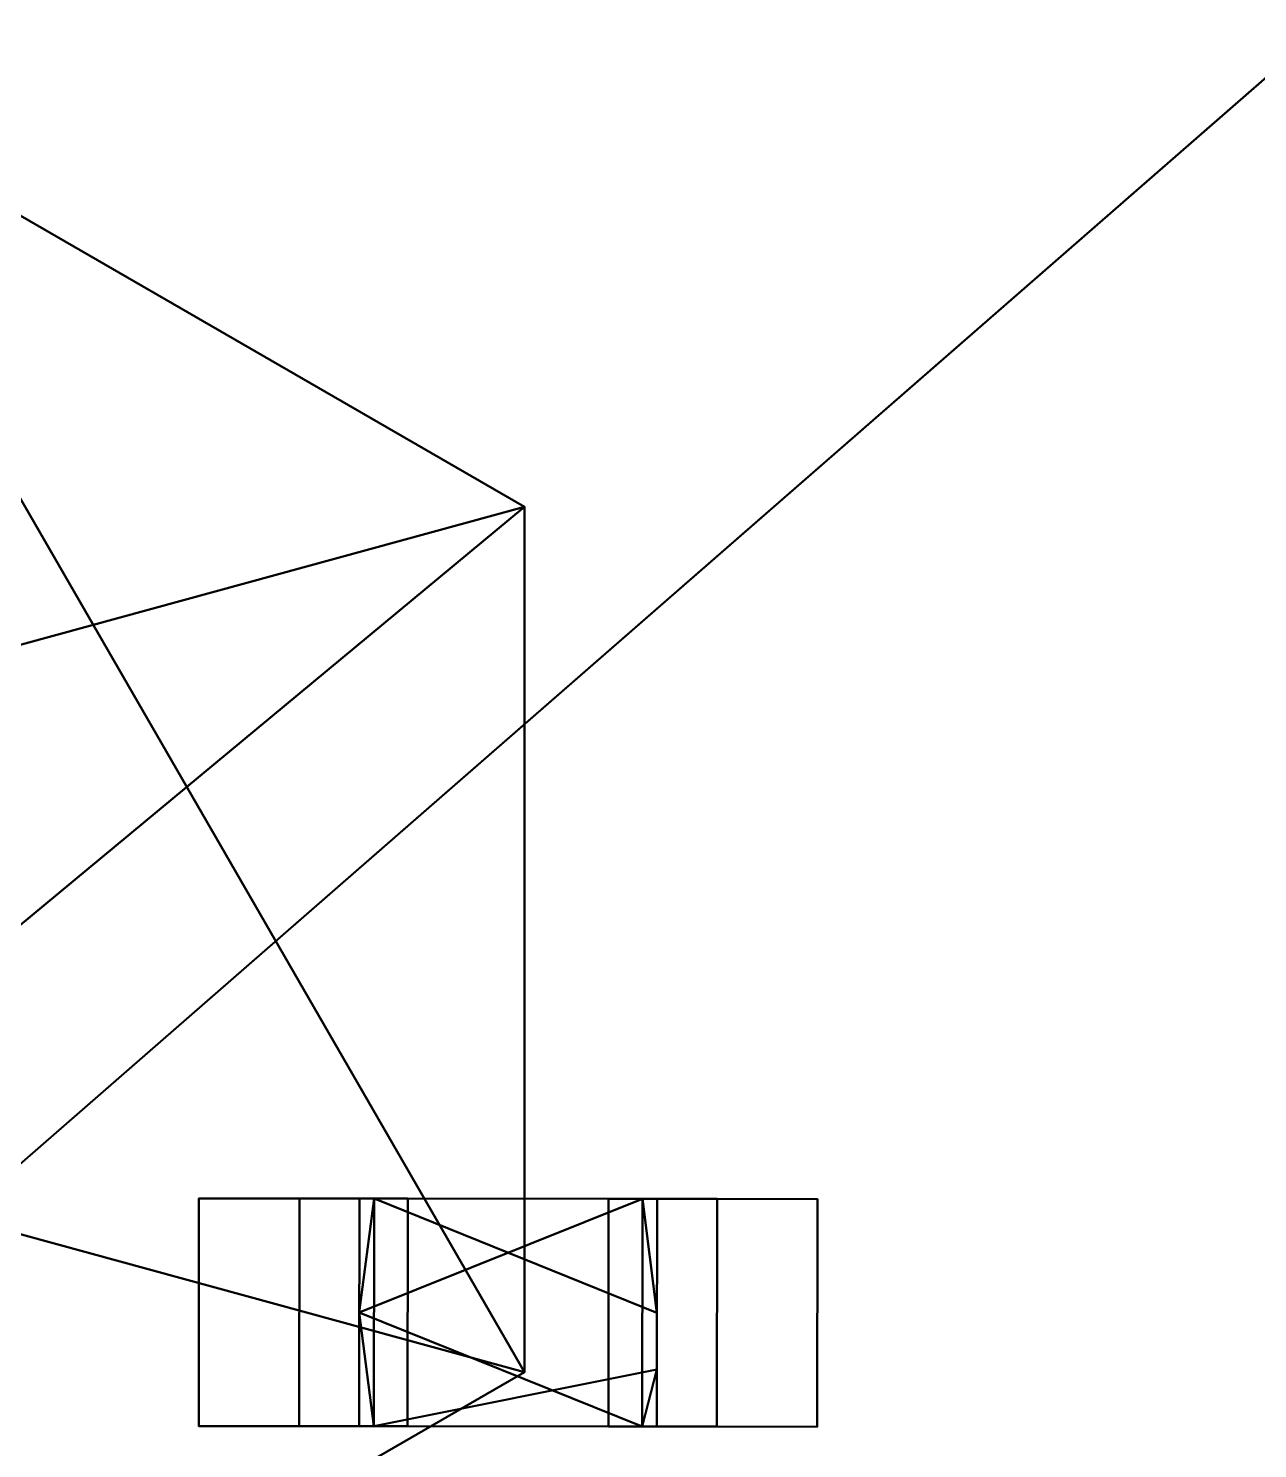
# Model space of a CAD drawing. Header units: millimetres. Extents: x -225 to 2025, y -202 to 200.
# Drawn here: x 254.26 to 281.25, y -173.98 to -142.79 of the extents above; entities that cross this region are included whole.
import ezdxf

# ---------------------------------------------------------------- set-up
doc = ezdxf.new("R2010")
doc.units = ezdxf.units.MM
doc.layers.add('I-FURN-PNLS', color=7, linetype='Continuous', lineweight=40)

msp = doc.modelspace()

# ---------------------------------------------------------------- meshes
at = {"layer": 'I-FURN-PNLS', "color": 7, "true_color": 0xf5f5f3}
mesh = msp.add_polyface(dxfattribs=at)
corners = [(225, 200, 1799.807), (225, -185, 1799.807), (240, -185, 1799.807), (240, -180, 1799.807), (230, -180, 1799.807), (230, 195, 1799.807), (670, 195, 1799.807), (670, -180, 1799.807), (660, -180, 1799.807), (660, -185, 1799.807), (675, -185, 1799.807), (675, 200, 1799.807)]
mesh.append_faces([[corners[k] for k in face] for face in [(4, 1, 2, 3)]], dxfattribs={"vtx0": -1, "color": 7})
mesh.append_faces([[corners[k] for k in face] for face in [(0, 5, 6, 11), (11, 6, 7, 10)]], dxfattribs={"vtx0": -1, "vtx2": -1, "color": 7})
mesh.append_faces([[corners[k] for k in face] for face in [(9, 10, 7, 8)]], dxfattribs={"vtx1": -1, "color": 7})
mesh.append_faces([[corners[k] for k in face] for face in [(4, 5, 0, 1)]], dxfattribs={"vtx1": -1, "vtx3": -1, "color": 7})
mesh = msp.add_polyface(dxfattribs=at)
corners = [(225, 200, 15), (675, 200, 15), (675, -185, 15), (660, -185, 15), (660, -180, 15), (670, -180, 15), (670, 195, 15), (230, 195, 15), (230, -180, 15), (240, -180, 15), (240, -185, 15), (225, -185, 15)]
mesh.append_faces([[corners[k] for k in face] for face in [(5, 2, 3, 4)]], dxfattribs={"vtx0": -1, "color": 7})
mesh.append_faces([[corners[k] for k in face] for face in [(2, 5, 6, 1)]], dxfattribs={"vtx0": -1, "vtx2": -1, "color": 7})
mesh.append_faces([[corners[k] for k in face] for face in [(10, 11, 8, 9)]], dxfattribs={"vtx1": -1, "color": 7})
mesh.append_faces([[corners[k] for k in face] for face in [(7, 8, 11, 0), (6, 7, 0, 1)]], dxfattribs={"vtx1": -1, "vtx3": -1, "color": 7})
mesh = msp.add_polyface(dxfattribs=at)
corners = [(670, 195, 35), (230, 195, 35), (230, -180, 35), (240, -180, 35), (240, -185, 35), (660, -185, 35), (660, -180, 35), (670, -180, 35)]
mesh.append_faces([[corners[k] for k in face] for face in [(5, 6, 3, 4)]], dxfattribs={"vtx1": -1, "color": 7})
mesh.append_faces([[corners[k] for k in face] for face in [(1, 2, 3, 6)]], dxfattribs={"vtx2": -1, "vtx3": -1, "color": 7})
mesh.append_faces([[corners[k] for k in face] for face in [(6, 7, 0, 1)]], dxfattribs={"vtx3": -1, "color": 7})
mesh = msp.add_polyface(dxfattribs=at)
corners = [(670, 195, 15), (670, -180, 15), (660, -180, 15), (660, -185, 15), (240, -185, 15), (240, -180, 15), (230, -180, 15), (230, 195, 15)]
mesh.append_faces([[corners[k] for k in face] for face in [(4, 5, 2, 3)]], dxfattribs={"vtx1": -1, "color": 7})
mesh.append_faces([[corners[k] for k in face] for face in [(0, 1, 2, 5)]], dxfattribs={"vtx2": -1, "vtx3": -1, "color": 7})
mesh.append_faces([[corners[k] for k in face] for face in [(5, 6, 7, 0)]], dxfattribs={"vtx3": -1, "color": 7})
mesh = msp.add_polyface(dxfattribs=at)
corners = [(670, 195, 1799.807), (230, 195, 1799.807), (230, -180, 1799.807), (240, -180, 1799.807), (240, -185, 1799.807), (660, -185, 1799.807), (660, -180, 1799.807), (670, -180, 1799.807)]
mesh.append_faces([[corners[k] for k in face] for face in [(5, 6, 3, 4)]], dxfattribs={"vtx1": -1, "color": 7})
mesh.append_faces([[corners[k] for k in face] for face in [(1, 2, 3, 6)]], dxfattribs={"vtx2": -1, "vtx3": -1, "color": 7})
mesh.append_faces([[corners[k] for k in face] for face in [(6, 7, 0, 1)]], dxfattribs={"vtx3": -1, "color": 7})
mesh = msp.add_polyface(dxfattribs=at)
corners = [(670, 195, 1789.807), (670, -180, 1789.807), (660, -180, 1789.807), (660, -185, 1789.807), (240, -185, 1789.807), (240, -180, 1789.807), (230, -180, 1789.807), (230, 195, 1789.807)]
mesh.append_faces([[corners[k] for k in face] for face in [(4, 5, 2, 3)]], dxfattribs={"vtx1": -1, "color": 7})
mesh.append_faces([[corners[k] for k in face] for face in [(0, 1, 2, 5)]], dxfattribs={"vtx2": -1, "vtx3": -1, "color": 7})
mesh.append_faces([[corners[k] for k in face] for face in [(5, 6, 7, 0)]], dxfattribs={"vtx3": -1, "color": 7})
mesh = msp.add_polyface(dxfattribs=at)
corners = [(670, 195, 1349.807), (230, 195, 1349.807), (230, -180, 1349.807), (240, -180, 1349.807), (240, -185, 1349.807), (660, -185, 1349.807), (660, -180, 1349.807), (670, -180, 1349.807)]
mesh.append_faces([[corners[k] for k in face] for face in [(5, 6, 3, 4)]], dxfattribs={"vtx1": -1, "color": 7})
mesh.append_faces([[corners[k] for k in face] for face in [(1, 2, 3, 6)]], dxfattribs={"vtx2": -1, "vtx3": -1, "color": 7})
mesh.append_faces([[corners[k] for k in face] for face in [(6, 7, 0, 1)]], dxfattribs={"vtx3": -1, "color": 7})
mesh = msp.add_polyface(dxfattribs=at)
corners = [(670, 195, 1339.807), (670, -180, 1339.807), (660, -180, 1339.807), (660, -185, 1339.807), (240, -185, 1339.807), (240, -180, 1339.807), (230, -180, 1339.807), (230, 195, 1339.807)]
mesh.append_faces([[corners[k] for k in face] for face in [(4, 5, 2, 3)]], dxfattribs={"vtx1": -1, "color": 7})
mesh.append_faces([[corners[k] for k in face] for face in [(0, 1, 2, 5)]], dxfattribs={"vtx2": -1, "vtx3": -1, "color": 7})
mesh.append_faces([[corners[k] for k in face] for face in [(5, 6, 7, 0)]], dxfattribs={"vtx3": -1, "color": 7})
mesh = msp.add_polyface(dxfattribs=at)
corners = [(670, 195, 899.807), (230, 195, 899.807), (230, -180, 899.807), (240, -180, 899.807), (240, -185, 899.807), (660, -185, 899.807), (660, -180, 899.807), (670, -180, 899.807)]
mesh.append_faces([[corners[k] for k in face] for face in [(5, 6, 3, 4)]], dxfattribs={"vtx1": -1, "color": 7})
mesh.append_faces([[corners[k] for k in face] for face in [(1, 2, 3, 6)]], dxfattribs={"vtx2": -1, "vtx3": -1, "color": 7})
mesh.append_faces([[corners[k] for k in face] for face in [(6, 7, 0, 1)]], dxfattribs={"vtx3": -1, "color": 7})
mesh = msp.add_polyface(dxfattribs=at)
corners = [(670, 195, 889.807), (670, -180, 889.807), (660, -180, 889.807), (660, -185, 889.807), (240, -185, 889.807), (240, -180, 889.807), (230, -180, 889.807), (230, 195, 889.807)]
mesh.append_faces([[corners[k] for k in face] for face in [(4, 5, 2, 3)]], dxfattribs={"vtx1": -1, "color": 7})
mesh.append_faces([[corners[k] for k in face] for face in [(0, 1, 2, 5)]], dxfattribs={"vtx2": -1, "vtx3": -1, "color": 7})
mesh.append_faces([[corners[k] for k in face] for face in [(5, 6, 7, 0)]], dxfattribs={"vtx3": -1, "color": 7})
mesh = msp.add_polyface(dxfattribs=at)
corners = [(670, 195, 449.807), (230, 195, 449.807), (230, -180, 449.807), (240, -180, 449.807), (240, -185, 449.807), (660, -185, 449.807), (660, -180, 449.807), (670, -180, 449.807)]
mesh.append_faces([[corners[k] for k in face] for face in [(5, 6, 3, 4)]], dxfattribs={"vtx1": -1, "color": 7})
mesh.append_faces([[corners[k] for k in face] for face in [(1, 2, 3, 6)]], dxfattribs={"vtx2": -1, "vtx3": -1, "color": 7})
mesh.append_faces([[corners[k] for k in face] for face in [(6, 7, 0, 1)]], dxfattribs={"vtx3": -1, "color": 7})
mesh = msp.add_polyface(dxfattribs=at)
corners = [(670, 195, 439.807), (670, -180, 439.807), (660, -180, 439.807), (660, -185, 439.807), (240, -185, 439.807), (240, -180, 439.807), (230, -180, 439.807), (230, 195, 439.807)]
mesh.append_faces([[corners[k] for k in face] for face in [(4, 5, 2, 3)]], dxfattribs={"vtx1": -1, "color": 7})
mesh.append_faces([[corners[k] for k in face] for face in [(0, 1, 2, 5)]], dxfattribs={"vtx2": -1, "vtx3": -1, "color": 7})
mesh.append_faces([[corners[k] for k in face] for face in [(5, 6, 7, 0)]], dxfattribs={"vtx3": -1, "color": 7})
at = {"layer": 'I-FURN-PNLS', "color": 250, "true_color": 0x191919}
mesh = msp.add_polyface(dxfattribs=at)
corners = [(232.246, -153.298, 10), (232.246, -172.298, 10), (248.701, -181.798, 10), (265.155, -172.298, 10), (265.155, -153.298, 10), (248.701, -143.798, 10), (248.701, -157.798, 10), (253.701, -162.798, 10), (248.701, -167.798, 10), (243.701, -162.798, 10)]
mesh.append_faces([[corners[k] for k in face] for face in [(7, 4, 6)]], dxfattribs={"vtx0": -1, "vtx1": -1, "color": 250})
mesh.append_faces([[corners[k] for k in face] for face in [(1, 8, 9, 0), (0, 9, 6)]], dxfattribs={"vtx0": -1, "vtx2": -1, "color": 250})
mesh.append_faces([[corners[k] for k in face] for face in [(2, 3, 8, 1), (5, 0, 6, 4)]], dxfattribs={"vtx1": -1, "vtx2": -1, "color": 250})
mesh.append_faces([[corners[k] for k in face] for face in [(7, 8, 3, 4)]], dxfattribs={"vtx1": -1, "vtx3": -1, "color": 250})
mesh = msp.add_polyface(dxfattribs=at)
corners = [(248.701, -143.798), (265.155, -153.298), (265.155, -172.298), (248.701, -181.798), (232.246, -172.298), (232.246, -153.298)]
mesh.append_faces([[corners[k] for k in face] for face in [(2, 0, 1), (0, 4, 5)]], dxfattribs={"vtx0": -1, "color": 250})
mesh.append_faces([[corners[k] for k in face] for face in [(2, 3, 4, 0)]], dxfattribs={"vtx2": -1, "vtx3": -1, "color": 250})
mesh = msp.add_polyface(dxfattribs=at)
corners = [(248.701, -143.798), (248.701, -143.798, 10), (265.155, -153.298, 10), (265.155, -153.298)]
mesh.append_faces([[corners[k] for k in face] for face in [(2, 3, 0, 1)]], dxfattribs={"color": 250})
mesh = msp.add_polyface(dxfattribs=at)
corners = [(265.155, -153.298), (265.155, -153.298, 10), (265.155, -172.298, 10), (265.155, -172.298)]
mesh.append_faces([[corners[k] for k in face] for face in [(2, 3, 0, 1)]], dxfattribs={"color": 250})
at = {"layer": 'I-FURN-PNLS', "color": 254, "true_color": 0xced2d5}
mesh = msp.add_polyface(dxfattribs=at)
corners = [(260.212, -168.484, 1587.123), (258.008, -168.482, 1580.555), (258.002, -173.482, 1580.555), (260.207, -173.484, 1587.123)]
mesh.append_faces([[corners[k] for k in face] for face in [(0, 1, 2, 3)]], dxfattribs={"color": 254})
mesh = msp.add_polyface(dxfattribs=at)
corners = [(258.008, -168.482, 1580.555), (262.593, -168.486, 1575.362), (262.588, -173.486, 1575.362), (258.002, -173.482, 1580.555)]
mesh.append_faces([[corners[k] for k in face] for face in [(1, 2, 3, 0)]], dxfattribs={"color": 254})
mesh = msp.add_polyface(dxfattribs=at)
corners = [(260.212, -168.484, 1142.123), (258.008, -168.482, 1135.555), (258.002, -173.482, 1135.555), (260.207, -173.484, 1142.123)]
mesh.append_faces([[corners[k] for k in face] for face in [(0, 1, 2, 3)]], dxfattribs={"color": 254})
mesh = msp.add_polyface(dxfattribs=at)
corners = [(258.008, -168.482, 1135.555), (262.593, -168.486, 1130.362), (262.588, -173.486, 1130.362), (258.002, -173.482, 1135.555)]
mesh.append_faces([[corners[k] for k in face] for face in [(1, 2, 3, 0)]], dxfattribs={"color": 254})
mesh = msp.add_polyface(dxfattribs=at)
corners = [(260.212, -168.484, 692.123), (258.008, -168.482, 685.555), (258.002, -173.482, 685.555), (260.207, -173.484, 692.123)]
mesh.append_faces([[corners[k] for k in face] for face in [(0, 1, 2, 3)]], dxfattribs={"color": 254})
mesh = msp.add_polyface(dxfattribs=at)
corners = [(258.008, -168.482, 685.555), (262.593, -168.486, 680.362), (262.588, -173.486, 680.362), (258.002, -173.482, 685.555)]
mesh.append_faces([[corners[k] for k in face] for face in [(1, 2, 3, 0)]], dxfattribs={"color": 254})
mesh = msp.add_polyface(dxfattribs=at)
corners = [(260.212, -168.484, 242.123), (258.008, -168.482, 235.555), (258.002, -173.482, 235.555), (260.207, -173.484, 242.123)]
mesh.append_faces([[corners[k] for k in face] for face in [(0, 1, 2, 3)]], dxfattribs={"color": 254})
mesh = msp.add_polyface(dxfattribs=at)
corners = [(258.008, -168.482, 235.555), (262.593, -168.486, 230.362), (262.588, -173.486, 230.362), (258.002, -173.482, 235.555)]
mesh.append_faces([[corners[k] for k in face] for face in [(1, 2, 3, 0)]], dxfattribs={"color": 254})
mesh = msp.add_polyface(dxfattribs=at)
corners = [(269.384, -168.493, 1576.737), (262.593, -168.486, 1575.362), (258.008, -168.482, 1580.555), (260.212, -168.484, 1587.123), (267.002, -168.491, 1588.498), (271.588, -168.496, 1583.305), (268.065, -168.492, 1578.983), (267.745, -168.492, 1585.197), (261.531, -168.485, 1584.878), (261.851, -168.486, 1578.663)]
mesh.append_faces([[corners[k] for k in face] for face in [(6, 0, 1, 9), (8, 3, 4, 7)]], dxfattribs={"vtx0": -1, "vtx2": -1, "color": 254})
mesh.append_faces([[corners[k] for k in face] for face in [(4, 5, 7), (1, 2, 9)]], dxfattribs={"vtx1": -1, "vtx2": -1, "color": 254})
mesh.append_faces([[corners[k] for k in face] for face in [(6, 7, 5, 0), (8, 9, 2, 3)]], dxfattribs={"vtx1": -1, "vtx3": -1, "color": 254})
mesh = msp.add_polyface(dxfattribs=at)
corners = [(269.384, -168.493, 1131.737), (262.593, -168.486, 1130.362), (258.008, -168.482, 1135.555), (260.212, -168.484, 1142.123), (267.002, -168.491, 1143.498), (271.588, -168.496, 1138.305), (268.065, -168.492, 1133.983), (267.745, -168.492, 1140.197), (261.531, -168.485, 1139.878), (261.851, -168.486, 1133.663)]
mesh.append_faces([[corners[k] for k in face] for face in [(6, 0, 1, 9), (8, 3, 4, 7)]], dxfattribs={"vtx0": -1, "vtx2": -1, "color": 254})
mesh.append_faces([[corners[k] for k in face] for face in [(4, 5, 7), (1, 2, 9)]], dxfattribs={"vtx1": -1, "vtx2": -1, "color": 254})
mesh.append_faces([[corners[k] for k in face] for face in [(6, 7, 5, 0), (8, 9, 2, 3)]], dxfattribs={"vtx1": -1, "vtx3": -1, "color": 254})
mesh = msp.add_polyface(dxfattribs=at)
corners = [(269.384, -168.493, 681.737), (262.593, -168.486, 680.362), (258.008, -168.482, 685.555), (260.212, -168.484, 692.123), (267.002, -168.491, 693.498), (271.588, -168.496, 688.305), (268.065, -168.492, 683.983), (267.745, -168.492, 690.197), (261.531, -168.485, 689.878), (261.851, -168.486, 683.663)]
mesh.append_faces([[corners[k] for k in face] for face in [(6, 0, 1, 9), (8, 3, 4, 7)]], dxfattribs={"vtx0": -1, "vtx2": -1, "color": 254})
mesh.append_faces([[corners[k] for k in face] for face in [(4, 5, 7), (1, 2, 9)]], dxfattribs={"vtx1": -1, "vtx2": -1, "color": 254})
mesh.append_faces([[corners[k] for k in face] for face in [(6, 7, 5, 0), (8, 9, 2, 3)]], dxfattribs={"vtx1": -1, "vtx3": -1, "color": 254})
mesh = msp.add_polyface(dxfattribs=at)
corners = [(269.384, -168.493, 231.737), (262.593, -168.486, 230.362), (258.008, -168.482, 235.555), (260.212, -168.484, 242.123), (267.002, -168.491, 243.498), (271.588, -168.496, 238.305), (268.065, -168.492, 233.983), (267.745, -168.492, 240.197), (261.531, -168.485, 239.878), (261.851, -168.486, 233.663)]
mesh.append_faces([[corners[k] for k in face] for face in [(6, 0, 1, 9), (8, 3, 4, 7)]], dxfattribs={"vtx0": -1, "vtx2": -1, "color": 254})
mesh.append_faces([[corners[k] for k in face] for face in [(4, 5, 7), (1, 2, 9)]], dxfattribs={"vtx1": -1, "vtx2": -1, "color": 254})
mesh.append_faces([[corners[k] for k in face] for face in [(6, 7, 5, 0), (8, 9, 2, 3)]], dxfattribs={"vtx1": -1, "vtx3": -1, "color": 254})
mesh = msp.add_polyface(dxfattribs=at)
corners = [(267.002, -168.491, 1588.498), (260.212, -168.484, 1587.123), (260.207, -173.484, 1587.123), (266.997, -173.491, 1588.498)]
mesh.append_faces([[corners[k] for k in face] for face in [(1, 2, 3, 0)]], dxfattribs={"color": 254})
mesh = msp.add_polyface(dxfattribs=at)
corners = [(267.002, -168.491, 1143.498), (260.212, -168.484, 1142.123), (260.207, -173.484, 1142.123), (266.997, -173.491, 1143.498)]
mesh.append_faces([[corners[k] for k in face] for face in [(1, 2, 3, 0)]], dxfattribs={"color": 254})
mesh = msp.add_polyface(dxfattribs=at)
corners = [(267.002, -168.491, 693.498), (260.212, -168.484, 692.123), (260.207, -173.484, 692.123), (266.997, -173.491, 693.498)]
mesh.append_faces([[corners[k] for k in face] for face in [(1, 2, 3, 0)]], dxfattribs={"color": 254})
mesh = msp.add_polyface(dxfattribs=at)
corners = [(267.002, -168.491, 243.498), (260.212, -168.484, 242.123), (260.207, -173.484, 242.123), (266.997, -173.491, 243.498)]
mesh.append_faces([[corners[k] for k in face] for face in [(1, 2, 3, 0)]], dxfattribs={"color": 254})
mesh = msp.add_polyface(dxfattribs=at)
corners = [(268.06, -173.492, 1578.983), (267.74, -173.492, 1585.197), (261.526, -173.485, 1584.878), (261.527, -172.235, 1584.878), (261.528, -170.985, 1584.878), (261.53, -169.735, 1584.878), (261.531, -168.485, 1584.878), (267.745, -168.492, 1585.197), (268.065, -168.492, 1578.983), (268.064, -169.742, 1578.983), (268.062, -170.992, 1578.983), (268.061, -172.242, 1578.983)]
mesh.append_faces([[corners[k] for k in face] for face in [(7, 4, 5, 6)]], dxfattribs={"vtx0": -1, "color": 254})
mesh.append_faces([[corners[k] for k in face] for face in [(1, 4, 7)]], dxfattribs={"vtx0": -1, "vtx1": -1, "vtx2": -1, "color": 254})
mesh.append_faces([[corners[k] for k in face] for face in [(1, 7, 10, 11)]], dxfattribs={"vtx0": -1, "vtx1": -1, "vtx3": -1, "color": 254})
mesh.append_faces([[corners[k] for k in face] for face in [(0, 1, 11)]], dxfattribs={"vtx1": -1, "color": 254})
mesh.append_faces([[corners[k] for k in face] for face in [(1, 2, 3, 4), (7, 8, 9, 10)]], dxfattribs={"vtx3": -1, "color": 254})
mesh = msp.add_polyface(dxfattribs=at)
corners = [(261.531, -168.485, 1584.878), (261.53, -169.735, 1584.878), (261.528, -170.985, 1584.878), (261.527, -172.235, 1584.878), (261.526, -173.485, 1584.878), (261.845, -173.486, 1578.663), (268.06, -173.492, 1578.983), (268.061, -172.242, 1578.983), (268.062, -170.992, 1578.983), (268.064, -169.742, 1578.983), (268.065, -168.492, 1578.983), (261.851, -168.486, 1578.663)]
mesh.append_faces([[corners[k] for k in face] for face in [(2, 5, 11)]], dxfattribs={"vtx0": -1, "vtx1": -1, "vtx2": -1, "color": 254})
mesh.append_faces([[corners[k] for k in face] for face in [(5, 7, 8, 11)]], dxfattribs={"vtx0": -1, "vtx2": -1, "vtx3": -1, "color": 254})
mesh.append_faces([[corners[k] for k in face] for face in [(9, 10, 11, 8), (5, 6, 7), (3, 4, 5, 2)]], dxfattribs={"vtx2": -1, "color": 254})
mesh.append_faces([[corners[k] for k in face] for face in [(11, 0, 1, 2)]], dxfattribs={"vtx3": -1, "color": 254})
mesh = msp.add_polyface(dxfattribs=at)
corners = [(268.06, -173.492, 1133.983), (267.74, -173.492, 1140.197), (261.526, -173.485, 1139.878), (261.527, -172.235, 1139.878), (261.528, -170.985, 1139.878), (261.53, -169.735, 1139.878), (261.531, -168.485, 1139.878), (267.745, -168.492, 1140.197), (268.065, -168.492, 1133.983), (268.064, -169.742, 1133.983), (268.062, -170.992, 1133.983), (268.061, -172.242, 1133.983)]
mesh.append_faces([[corners[k] for k in face] for face in [(7, 4, 5, 6)]], dxfattribs={"vtx0": -1, "color": 254})
mesh.append_faces([[corners[k] for k in face] for face in [(1, 4, 7)]], dxfattribs={"vtx0": -1, "vtx1": -1, "vtx2": -1, "color": 254})
mesh.append_faces([[corners[k] for k in face] for face in [(1, 7, 10, 11)]], dxfattribs={"vtx0": -1, "vtx1": -1, "vtx3": -1, "color": 254})
mesh.append_faces([[corners[k] for k in face] for face in [(0, 1, 11)]], dxfattribs={"vtx1": -1, "color": 254})
mesh.append_faces([[corners[k] for k in face] for face in [(1, 2, 3, 4), (7, 8, 9, 10)]], dxfattribs={"vtx3": -1, "color": 254})
mesh = msp.add_polyface(dxfattribs=at)
corners = [(261.531, -168.485, 1139.878), (261.53, -169.735, 1139.878), (261.528, -170.985, 1139.878), (261.527, -172.235, 1139.878), (261.526, -173.485, 1139.878), (261.845, -173.486, 1133.663), (268.06, -173.492, 1133.983), (268.061, -172.242, 1133.983), (268.062, -170.992, 1133.983), (268.064, -169.742, 1133.983), (268.065, -168.492, 1133.983), (261.851, -168.486, 1133.663)]
mesh.append_faces([[corners[k] for k in face] for face in [(2, 5, 11)]], dxfattribs={"vtx0": -1, "vtx1": -1, "vtx2": -1, "color": 254})
mesh.append_faces([[corners[k] for k in face] for face in [(5, 7, 8, 11)]], dxfattribs={"vtx0": -1, "vtx2": -1, "vtx3": -1, "color": 254})
mesh.append_faces([[corners[k] for k in face] for face in [(9, 10, 11, 8), (5, 6, 7), (3, 4, 5, 2)]], dxfattribs={"vtx2": -1, "color": 254})
mesh.append_faces([[corners[k] for k in face] for face in [(11, 0, 1, 2)]], dxfattribs={"vtx3": -1, "color": 254})
mesh = msp.add_polyface(dxfattribs=at)
corners = [(268.06, -173.492, 683.983), (267.74, -173.492, 690.197), (261.526, -173.485, 689.878), (261.527, -172.235, 689.878), (261.528, -170.985, 689.878), (261.53, -169.735, 689.878), (261.531, -168.485, 689.878), (267.745, -168.492, 690.197), (268.065, -168.492, 683.983), (268.064, -169.742, 683.983), (268.062, -170.992, 683.983), (268.061, -172.242, 683.983)]
mesh.append_faces([[corners[k] for k in face] for face in [(7, 4, 5, 6)]], dxfattribs={"vtx0": -1, "color": 254})
mesh.append_faces([[corners[k] for k in face] for face in [(1, 4, 7)]], dxfattribs={"vtx0": -1, "vtx1": -1, "vtx2": -1, "color": 254})
mesh.append_faces([[corners[k] for k in face] for face in [(1, 7, 10, 11)]], dxfattribs={"vtx0": -1, "vtx1": -1, "vtx3": -1, "color": 254})
mesh.append_faces([[corners[k] for k in face] for face in [(0, 1, 11)]], dxfattribs={"vtx1": -1, "color": 254})
mesh.append_faces([[corners[k] for k in face] for face in [(1, 2, 3, 4), (7, 8, 9, 10)]], dxfattribs={"vtx3": -1, "color": 254})
mesh = msp.add_polyface(dxfattribs=at)
corners = [(261.531, -168.485, 689.878), (261.53, -169.735, 689.878), (261.528, -170.985, 689.878), (261.527, -172.235, 689.878), (261.526, -173.485, 689.878), (261.845, -173.486, 683.663), (268.06, -173.492, 683.983), (268.061, -172.242, 683.983), (268.062, -170.992, 683.983), (268.064, -169.742, 683.983), (268.065, -168.492, 683.983), (261.851, -168.486, 683.663)]
mesh.append_faces([[corners[k] for k in face] for face in [(2, 5, 11)]], dxfattribs={"vtx0": -1, "vtx1": -1, "vtx2": -1, "color": 254})
mesh.append_faces([[corners[k] for k in face] for face in [(5, 7, 8, 11)]], dxfattribs={"vtx0": -1, "vtx2": -1, "vtx3": -1, "color": 254})
mesh.append_faces([[corners[k] for k in face] for face in [(9, 10, 11, 8), (5, 6, 7), (3, 4, 5, 2)]], dxfattribs={"vtx2": -1, "color": 254})
mesh.append_faces([[corners[k] for k in face] for face in [(11, 0, 1, 2)]], dxfattribs={"vtx3": -1, "color": 254})
mesh = msp.add_polyface(dxfattribs=at)
corners = [(268.06, -173.492, 233.983), (267.74, -173.492, 240.197), (261.526, -173.485, 239.878), (261.527, -172.235, 239.878), (261.528, -170.985, 239.878), (261.53, -169.735, 239.878), (261.531, -168.485, 239.878), (267.745, -168.492, 240.197), (268.065, -168.492, 233.983), (268.064, -169.742, 233.983), (268.062, -170.992, 233.983), (268.061, -172.242, 233.983)]
mesh.append_faces([[corners[k] for k in face] for face in [(7, 4, 5, 6)]], dxfattribs={"vtx0": -1, "color": 254})
mesh.append_faces([[corners[k] for k in face] for face in [(1, 4, 7)]], dxfattribs={"vtx0": -1, "vtx1": -1, "vtx2": -1, "color": 254})
mesh.append_faces([[corners[k] for k in face] for face in [(1, 7, 10, 11)]], dxfattribs={"vtx0": -1, "vtx1": -1, "vtx3": -1, "color": 254})
mesh.append_faces([[corners[k] for k in face] for face in [(0, 1, 11)]], dxfattribs={"vtx1": -1, "color": 254})
mesh.append_faces([[corners[k] for k in face] for face in [(1, 2, 3, 4), (7, 8, 9, 10)]], dxfattribs={"vtx3": -1, "color": 254})
mesh = msp.add_polyface(dxfattribs=at)
corners = [(261.531, -168.485, 239.878), (261.53, -169.735, 239.878), (261.528, -170.985, 239.878), (261.527, -172.235, 239.878), (261.526, -173.485, 239.878), (261.845, -173.486, 233.663), (268.06, -173.492, 233.983), (268.061, -172.242, 233.983), (268.062, -170.992, 233.983), (268.064, -169.742, 233.983), (268.065, -168.492, 233.983), (261.851, -168.486, 233.663)]
mesh.append_faces([[corners[k] for k in face] for face in [(2, 5, 11)]], dxfattribs={"vtx0": -1, "vtx1": -1, "vtx2": -1, "color": 254})
mesh.append_faces([[corners[k] for k in face] for face in [(5, 7, 8, 11)]], dxfattribs={"vtx0": -1, "vtx2": -1, "vtx3": -1, "color": 254})
mesh.append_faces([[corners[k] for k in face] for face in [(9, 10, 11, 8), (5, 6, 7), (3, 4, 5, 2)]], dxfattribs={"vtx2": -1, "color": 254})
mesh.append_faces([[corners[k] for k in face] for face in [(11, 0, 1, 2)]], dxfattribs={"vtx3": -1, "color": 254})
mesh = msp.add_polyface(dxfattribs=at)
corners = [(262.593, -168.486, 1575.362), (269.384, -168.493, 1576.737), (269.379, -173.493, 1576.737), (262.588, -173.486, 1575.362)]
mesh.append_faces([[corners[k] for k in face] for face in [(0, 1, 2, 3)]], dxfattribs={"color": 254})
mesh = msp.add_polyface(dxfattribs=at)
corners = [(262.593, -168.486, 1130.362), (269.384, -168.493, 1131.737), (269.379, -173.493, 1131.737), (262.588, -173.486, 1130.362)]
mesh.append_faces([[corners[k] for k in face] for face in [(0, 1, 2, 3)]], dxfattribs={"color": 254})
mesh = msp.add_polyface(dxfattribs=at)
corners = [(262.593, -168.486, 680.362), (269.384, -168.493, 681.737), (269.379, -173.493, 681.737), (262.588, -173.486, 680.362)]
mesh.append_faces([[corners[k] for k in face] for face in [(0, 1, 2, 3)]], dxfattribs={"color": 254})
mesh = msp.add_polyface(dxfattribs=at)
corners = [(262.593, -168.486, 230.362), (269.384, -168.493, 231.737), (269.379, -173.493, 231.737), (262.588, -173.486, 230.362)]
mesh.append_faces([[corners[k] for k in face] for face in [(0, 1, 2, 3)]], dxfattribs={"color": 254})
mesh = msp.add_polyface(dxfattribs=at)
corners = [(271.588, -168.496, 1583.305), (267.002, -168.491, 1588.498), (266.997, -173.491, 1588.498), (271.583, -173.496, 1583.305)]
mesh.append_faces([[corners[k] for k in face] for face in [(1, 2, 3, 0)]], dxfattribs={"color": 254})
mesh = msp.add_polyface(dxfattribs=at)
corners = [(271.588, -168.496, 1138.305), (267.002, -168.491, 1143.498), (266.997, -173.491, 1143.498), (271.583, -173.496, 1138.305)]
mesh.append_faces([[corners[k] for k in face] for face in [(1, 2, 3, 0)]], dxfattribs={"color": 254})
mesh = msp.add_polyface(dxfattribs=at)
corners = [(271.588, -168.496, 688.305), (267.002, -168.491, 693.498), (266.997, -173.491, 693.498), (271.583, -173.496, 688.305)]
mesh.append_faces([[corners[k] for k in face] for face in [(1, 2, 3, 0)]], dxfattribs={"color": 254})
mesh = msp.add_polyface(dxfattribs=at)
corners = [(271.588, -168.496, 238.305), (267.002, -168.491, 243.498), (266.997, -173.491, 243.498), (271.583, -173.496, 238.305)]
mesh.append_faces([[corners[k] for k in face] for face in [(1, 2, 3, 0)]], dxfattribs={"color": 254})
mesh = msp.add_polyface(dxfattribs=at)
corners = [(269.384, -168.493, 1576.737), (271.588, -168.496, 1583.305), (271.583, -173.496, 1583.305), (269.379, -173.493, 1576.737)]
mesh.append_faces([[corners[k] for k in face] for face in [(1, 2, 3, 0)]], dxfattribs={"color": 254})
mesh = msp.add_polyface(dxfattribs=at)
corners = [(269.384, -168.493, 1131.737), (271.588, -168.496, 1138.305), (271.583, -173.496, 1138.305), (269.379, -173.493, 1131.737)]
mesh.append_faces([[corners[k] for k in face] for face in [(1, 2, 3, 0)]], dxfattribs={"color": 254})
mesh = msp.add_polyface(dxfattribs=at)
corners = [(269.384, -168.493, 681.737), (271.588, -168.496, 688.305), (271.583, -173.496, 688.305), (269.379, -173.493, 681.737)]
mesh.append_faces([[corners[k] for k in face] for face in [(1, 2, 3, 0)]], dxfattribs={"color": 254})
mesh = msp.add_polyface(dxfattribs=at)
corners = [(269.384, -168.493, 231.737), (271.588, -168.496, 238.305), (271.583, -173.496, 238.305), (269.379, -173.493, 231.737)]
mesh.append_faces([[corners[k] for k in face] for face in [(1, 2, 3, 0)]], dxfattribs={"color": 254})
at = {"layer": 'I-FURN-PNLS', "color": 250, "true_color": 0x191919}
mesh = msp.add_polyface(dxfattribs=at)
corners = [(265.155, -172.298), (265.155, -172.298, 10), (248.701, -181.798, 10), (248.701, -181.798)]
mesh.append_faces([[corners[k] for k in face] for face in [(2, 3, 0, 1)]], dxfattribs={"color": 250})
at = {"layer": 'I-FURN-PNLS', "color": 254, "true_color": 0xced2d5}
mesh = msp.add_polyface(dxfattribs=at)
corners = [(262.588, -173.486, 1575.362), (269.379, -173.493, 1576.737), (271.583, -173.496, 1583.305), (266.997, -173.491, 1588.498), (260.207, -173.484, 1587.123), (258.002, -173.482, 1580.555), (261.526, -173.485, 1584.878), (267.74, -173.492, 1585.197), (268.06, -173.492, 1578.983), (261.845, -173.486, 1578.663)]
mesh.append_faces([[corners[k] for k in face] for face in [(2, 7, 8, 1), (7, 2, 3), (5, 9, 6, 4), (9, 5, 0)]], dxfattribs={"vtx0": -1, "vtx2": -1, "color": 254})
mesh.append_faces([[corners[k] for k in face] for face in [(0, 1, 8, 9), (3, 4, 6, 7)]], dxfattribs={"vtx1": -1, "vtx3": -1, "color": 254})
mesh = msp.add_polyface(dxfattribs=at)
corners = [(262.588, -173.486, 1130.362), (269.379, -173.493, 1131.737), (271.583, -173.496, 1138.305), (266.997, -173.491, 1143.498), (260.207, -173.484, 1142.123), (258.002, -173.482, 1135.555), (261.526, -173.485, 1139.878), (267.74, -173.492, 1140.197), (268.06, -173.492, 1133.983), (261.845, -173.486, 1133.663)]
mesh.append_faces([[corners[k] for k in face] for face in [(2, 7, 8, 1), (7, 2, 3), (5, 9, 6, 4), (9, 5, 0)]], dxfattribs={"vtx0": -1, "vtx2": -1, "color": 254})
mesh.append_faces([[corners[k] for k in face] for face in [(0, 1, 8, 9), (3, 4, 6, 7)]], dxfattribs={"vtx1": -1, "vtx3": -1, "color": 254})
mesh = msp.add_polyface(dxfattribs=at)
corners = [(262.588, -173.486, 680.362), (269.379, -173.493, 681.737), (271.583, -173.496, 688.305), (266.997, -173.491, 693.498), (260.207, -173.484, 692.123), (258.002, -173.482, 685.555), (261.526, -173.485, 689.878), (267.74, -173.492, 690.197), (268.06, -173.492, 683.983), (261.845, -173.486, 683.663)]
mesh.append_faces([[corners[k] for k in face] for face in [(2, 7, 8, 1), (7, 2, 3), (5, 9, 6, 4), (9, 5, 0)]], dxfattribs={"vtx0": -1, "vtx2": -1, "color": 254})
mesh.append_faces([[corners[k] for k in face] for face in [(0, 1, 8, 9), (3, 4, 6, 7)]], dxfattribs={"vtx1": -1, "vtx3": -1, "color": 254})
mesh = msp.add_polyface(dxfattribs=at)
corners = [(262.588, -173.486, 230.362), (269.379, -173.493, 231.737), (271.583, -173.496, 238.305), (266.997, -173.491, 243.498), (260.207, -173.484, 242.123), (258.002, -173.482, 235.555), (261.526, -173.485, 239.878), (267.74, -173.492, 240.197), (268.06, -173.492, 233.983), (261.845, -173.486, 233.663)]
mesh.append_faces([[corners[k] for k in face] for face in [(2, 7, 8, 1), (7, 2, 3), (5, 9, 6, 4), (9, 5, 0)]], dxfattribs={"vtx0": -1, "vtx2": -1, "color": 254})
mesh.append_faces([[corners[k] for k in face] for face in [(0, 1, 8, 9), (3, 4, 6, 7)]], dxfattribs={"vtx1": -1, "vtx3": -1, "color": 254})

doc.saveas('drawing.dxf')
